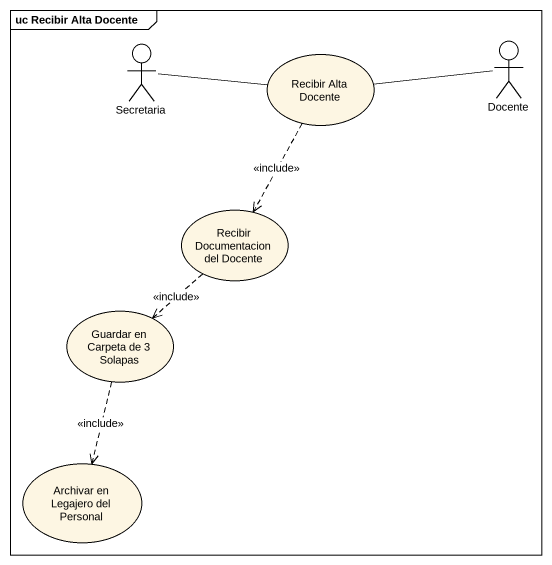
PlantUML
@startuml
mainframe uc Recibir Alta Docente
actor Secretaria
usecase "Recibir Alta Docente" as Recibir_Alta_Docente
actor Docente
usecase "Recibir Documentacion del Docente" as Recibir_Documentacion_del
usecase "Guardar en Carpeta de 3 Solapas" as Guardar_en_Carpeta_de_3
usecase "Archivar en Legajero del Personal" as Archivar_en_Legajero_del
Secretaria -right- Recibir_Alta_Docente
Recibir_Alta_Docente -right- Docente
Recibir_Alta_Docente ..> Recibir_Documentacion_del : <<include>>
Recibir_Documentacion_del ..> Guardar_en_Carpeta_de_3 : <<include>>
Guardar_en_Carpeta_de_3 ..> Archivar_en_Legajero_del : <<include>>
@enduml
